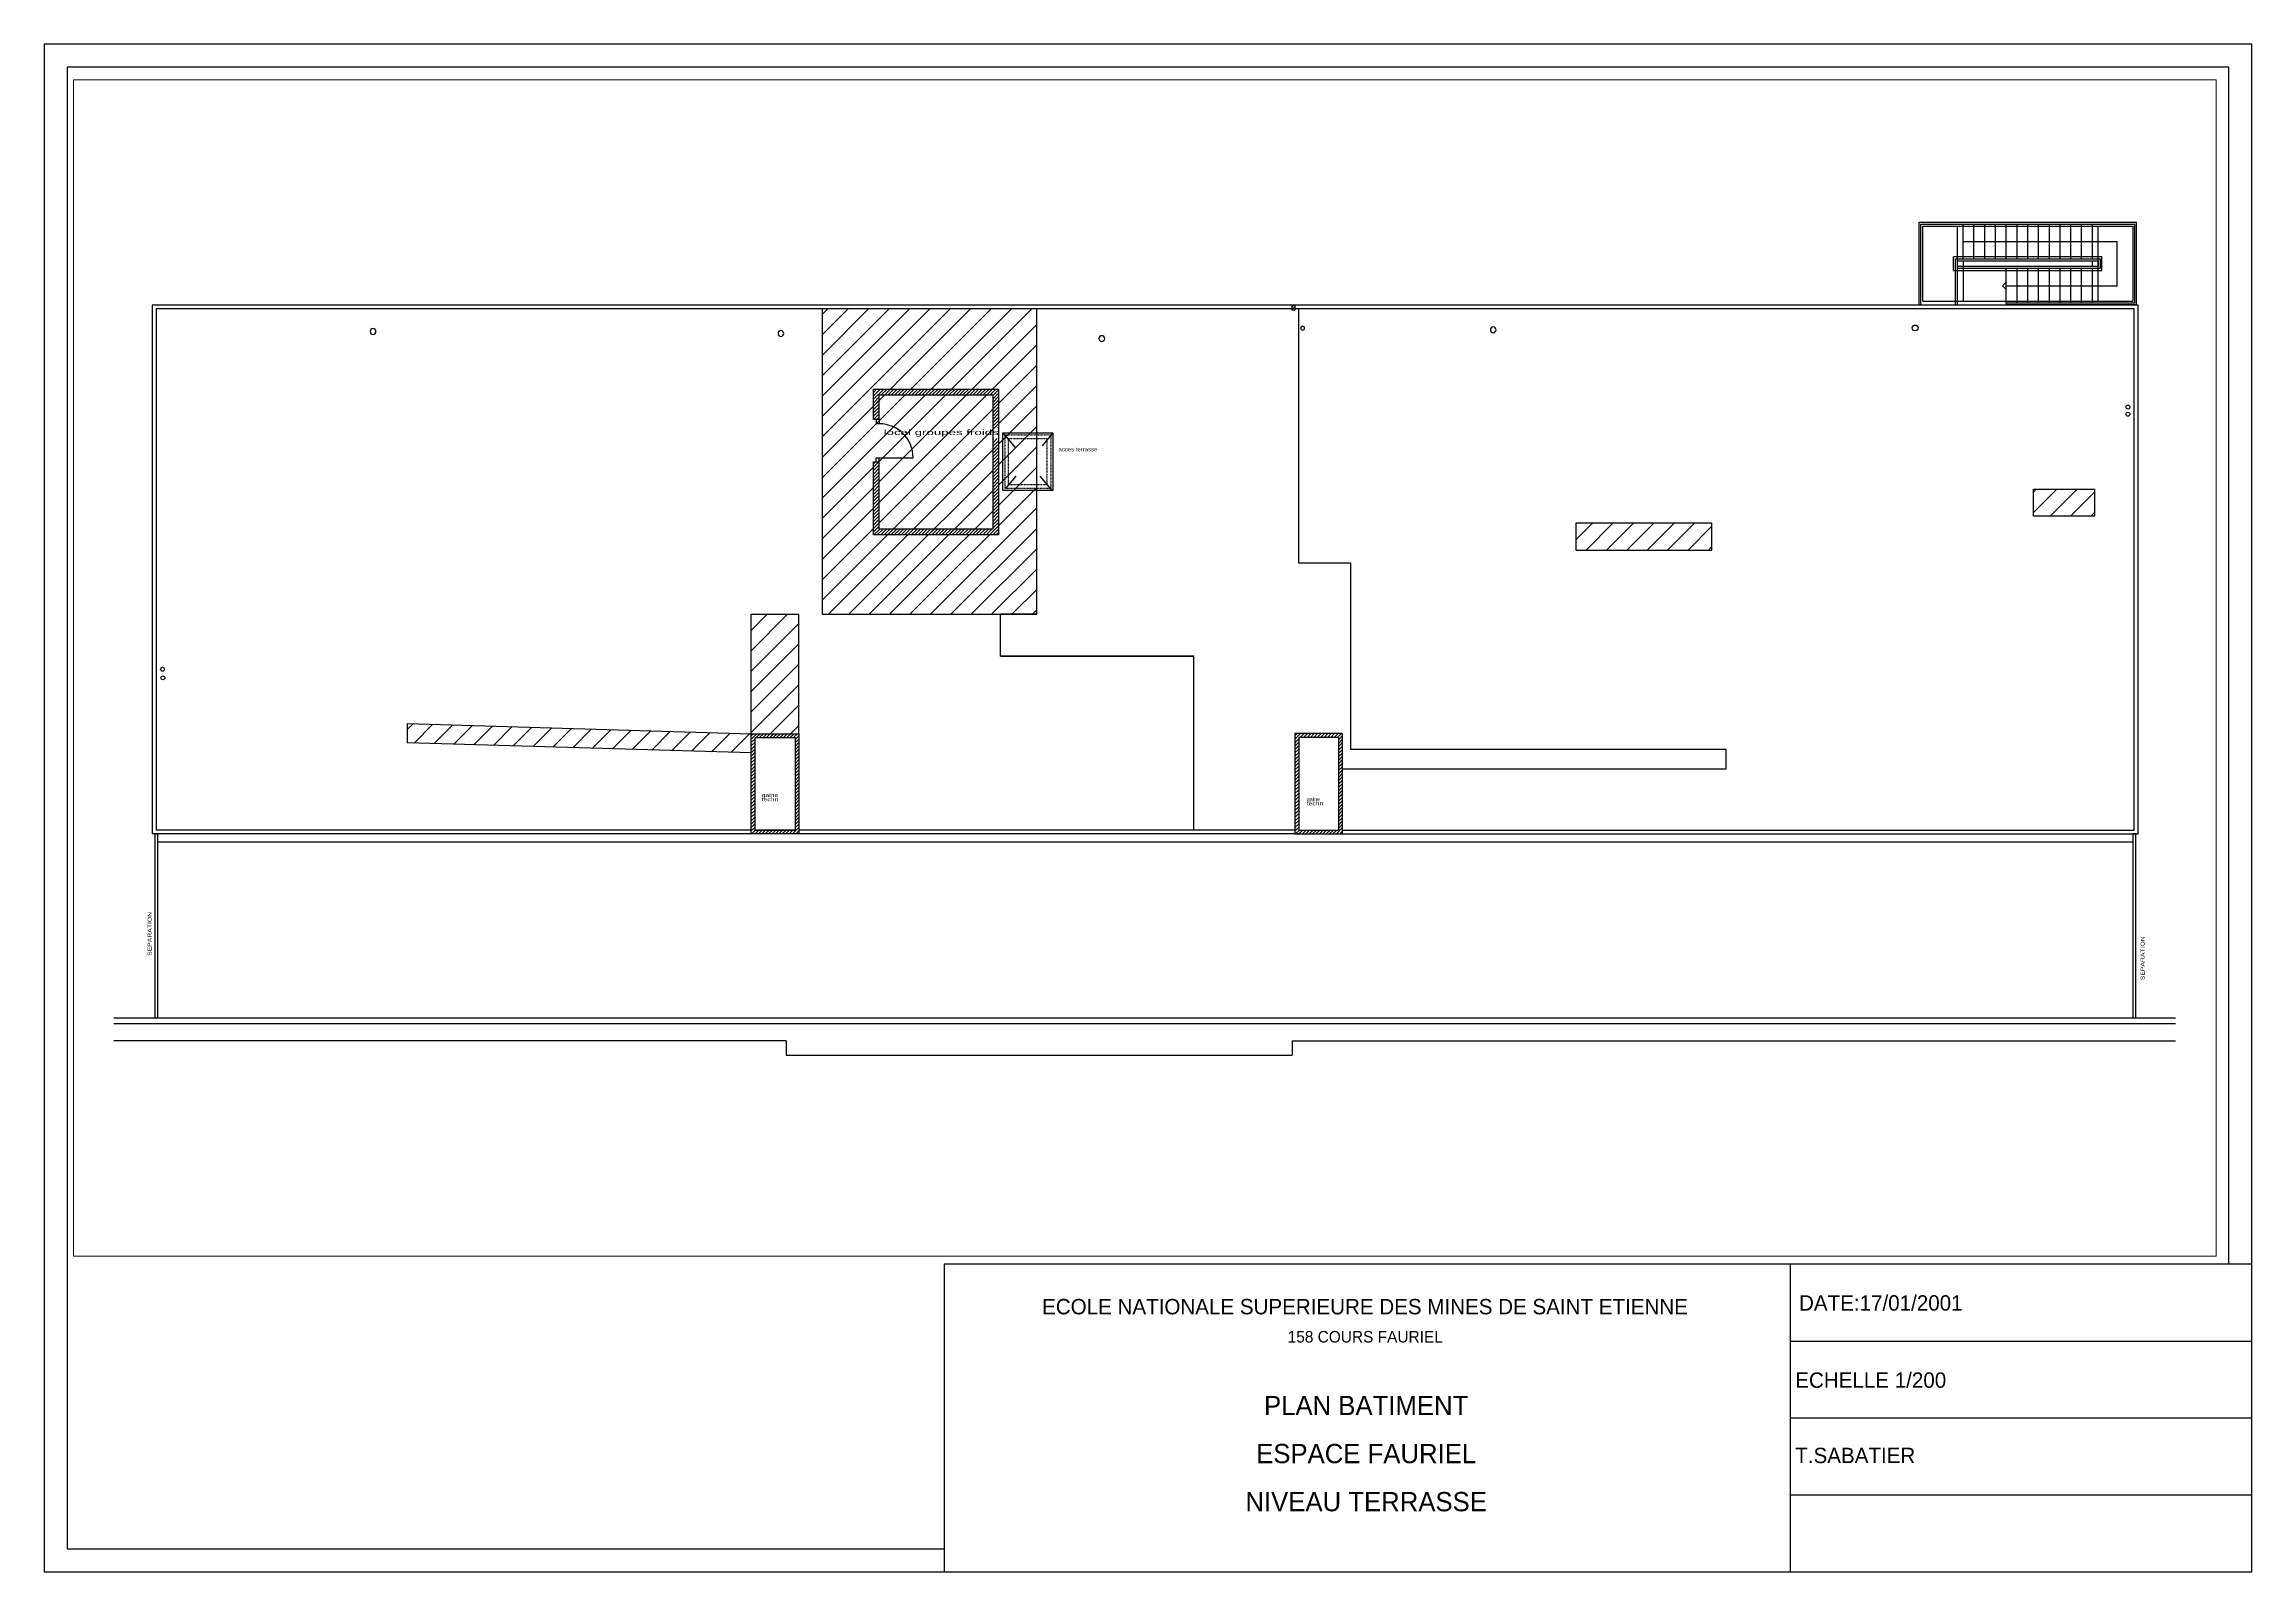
# Paper-space layout 'A4COUL' of a CAD drawing. Extents: x 2 to 289, y 1 to 199.
# The model-space entities are those that its viewports show. They can reach past a viewport. Long polylines and large blocks are cut down to what shows.
import ezdxf

# ---------------------------------------------------------------- set-up
doc = ezdxf.new("R2010")
doc.units = 0
doc.header["$MEASUREMENT"] = 0
doc.linetypes.add('_DASHED', pattern=[0.282222, 0.141111, -0.141111])
doc.linetypes.add('TRAIT_PLEIN', pattern=[0])
doc.layers.get('0').update_dxf_attribs({"linetype": 'TRAIT_PLEIN'})
for name, color, linetype in [('CLOIS', 2, 'TRAIT_PLEIN'), ('ECRITURE', 7, 'Continuous'), ('ESCALIERS', 3, 'TRAIT_PLEIN'), ('HACHCLOIS', 2, 'TRAIT_PLEIN'), ('HACHMURS', 7, 'Continuous'), ('MUR', 7, 'TRAIT_PLEIN'), ('MURS', 7, 'Continuous'), ('PORTE', 3, 'Continuous'), ('TEXTES', 6, 'TRAIT_PLEIN'), ('VITRE', 1, 'TRAIT_PLEIN')]:
    doc.layers.add(name, color=color, linetype=linetype)

msp = doc.modelspace()

# ---------------------------------------------------------------- hatches: boundary and pattern name
at = {"layer": 'HACHMURS'}
h = msp.add_hatch(dxfattribs=at)
h.set_pattern_fill('ANSI31', color=256, scale=3, style=0)
h.paths.add_polyline_path([(0.281, -0.086), (5.861, -0.086), (5.861, 7.854), (0.281, 7.854)])
h = msp.add_hatch(dxfattribs=at)
h.set_pattern_fill('ANSI31', color=256, scale=3, style=0)
h.set_pattern_definition([(45, (0.05, 0), (-0.265165, 0.265165), [])])
h.paths.add_polyline_path([(31.778, 2.464), (31.778, 3.164), (33.368, 3.164), (33.368, 2.464)])
h = msp.add_hatch(dxfattribs=at)
h.set_pattern_fill('ANSI31', color=256, scale=3, style=0)
h.paths.add_polyline_path([(19.878, 1.584), (23.418, 1.584), (23.418, 2.284), (19.878, 2.284)])
h = msp.add_hatch(dxfattribs=at)
h.set_pattern_fill('ANSI31', color=256, scale=3, style=0)
h.paths.add_polyline_path([(-0.324, -3.189), (-0.324, -0.086), (-1.563, -0.086), (-1.563, -3.189)])
h = msp.add_hatch(dxfattribs=at)
h.set_pattern_fill('ANSI31', color=256, scale=3, style=0)
h.paths.add_polyline_path([(-1.563, -3.189), (-1.563, -3.689), (-10.509, -3.426), (-10.509, -2.926)])

# ---------------------------------------------------------------- linework, layer by layer
at = {"layer": 'CLOIS'}
for p, q in [((1.616, 5.771), (4.866, 5.771)), ((1.616, 4.976), (1.616, 5.771)), ((4.866, 5.771), (4.866, 1.981)), ((1.766, 5.621), (4.716, 5.621)), ((1.766, 4.976), (1.766, 5.621)), ((4.716, 5.621), (4.716, 2.131)), ((1.766, 4.976), (1.616, 4.976)), ((1.682, 4.976), (1.682, 4.866)), ((1.766, 4.866), (1.682, 4.866)), ((1.766, 4.976), (1.766, 4.866)), ((1.616, 1.981), (1.616, 3.876)), ((1.616, 3.876), (1.766, 3.876)), ((1.682, 3.876), (1.682, 3.985)), ((1.682, 3.985), (1.766, 3.985)), ((1.766, 3.876), (1.766, 3.985)), ((1.766, 2.131), (1.766, 3.876)), ((2.691, 1.981), (1.616, 1.981)), ((2.691, 2.131), (1.766, 2.131)), ((4.716, 2.131), (2.691, 2.131)), ((4.866, 1.981), (2.691, 1.981)), ((-1.563, -5.795), (-1.563, -3.189)), ((-1.563, -3.189), (-0.324, -3.189)), ((-1.463, -5.696), (-1.463, -3.289)), ((-1.463, -3.289), (-0.424, -3.289)), ((-0.424, -3.289), (-0.424, -5.696)), ((-0.324, -3.189), (-0.324, -5.794)), ((12.576, -3.185), (12.576, -5.793)), ((13.806, -3.186), (12.576, -3.185)), ((12.676, -3.285), (12.676, -5.693)), ((13.706, -3.286), (12.676, -3.285)), ((13.706, -3.286), (13.706, -5.693)), ((13.806, -3.186), (13.806, -5.793)), ((-1.463, -5.696), (-0.424, -5.696)), ((12.676, -5.693), (13.706, -5.693)), ((-17.004, -5.797), (-17.074, -5.797)), ((-17.074, -5.797), (-17.074, -10.574)), ((-17.004, -5.797), (-17.004, -10.574)), ((-0.324, -5.794), (-1.563, -5.795)), ((12.576, -5.793), (13.806, -5.793)), ((34.436, -5.794), (34.366, -5.794)), ((34.366, -5.794), (34.366, -10.554)), ((34.436, -5.794), (34.436, -10.554)), ((-17.074, -10.574), (-17.004, -10.574))]:
    msp.add_line(p, q, dxfattribs=at)
at = {"layer": 'DEFPOINTS'}
for p, q in [((5.861, -0.086), (5.861, 7.854)), ((33.368, 3.164), (33.368, 2.464)), ((4.916, -0.086), (5.861, -0.086)), ((5.861, -0.086), (4.916, -0.086)), ((9.946, -1.173), (4.916, -1.173))]:
    msp.add_line(p, q, dxfattribs=at)
at = {"layer": 'ESCALIERS'}
for p, q in [((28.803, 10.104), (34.462, 10.104)), ((28.803, 7.956), (28.803, 10.104)), ((28.853, 10.054), (34.412, 10.054)), ((28.853, 7.956), (28.853, 10.054)), ((28.903, 10.004), (34.363, 10.004)), ((28.903, 8.054), (28.903, 10.004)), ((29.805, 8.053), (29.805, 10.004)), ((29.952, 9.154), (29.952, 10.056)), ((30.232, 9.158), (30.232, 10.056)), ((30.512, 9.158), (30.512, 10.056)), ((30.792, 9.152), (30.792, 10.053)), ((31.072, 9.155), (31.072, 10.053)), ((31.352, 9.152), (31.352, 10.053)), ((31.632, 9.164), (31.632, 10.059)), ((31.912, 9.159), (31.912, 10.065)), ((32.192, 9.154), (32.192, 10.054)), ((32.472, 9.148), (32.472, 10.049)), ((32.752, 9.164), (32.752, 10.059)), ((33.032, 9.157), (33.032, 10.059)), ((33.312, 9.154), (33.312, 10.049)), ((33.462, 8.054), (33.462, 10.004)), ((34.363, 10.004), (34.363, 8.054)), ((34.412, 8.006), (34.412, 10.054)), ((34.462, 7.956), (34.462, 10.104)), ((33.553, 9.208), (29.703, 9.208)), ((29.703, 8.854), (29.703, 9.208)), ((29.968, 9.604), (33.956, 9.604)), ((33.553, 8.854), (33.553, 9.208)), ((33.956, 8.454), (33.956, 9.604)), ((29.703, 8.854), (33.554, 8.854)), ((29.753, 9.154), (33.512, 9.154)), ((29.753, 7.954), (29.753, 9.154)), ((29.803, 9.104), (33.462, 9.104)), ((29.803, 8.954), (29.803, 9.104)), ((29.803, 8.954), (29.803, 9.104)), ((29.803, 9.104), (29.953, 9.104)), ((33.462, 8.954), (29.803, 8.954)), ((29.953, 8.954), (29.803, 8.954)), ((33.512, 8.904), (29.803, 8.904)), ((29.803, 7.954), (29.803, 8.904)), ((29.953, 9.104), (29.953, 8.954)), ((29.953, 8.954), (29.953, 8.053)), ((31.072, 8.006), (31.072, 8.909)), ((31.352, 8.006), (31.352, 8.904)), ((31.632, 8.013), (31.632, 8.904)), ((31.912, 8.018), (31.912, 8.904)), ((32.192, 8.008), (32.192, 8.919)), ((32.472, 8.008), (32.472, 8.909)), ((32.752, 8.008), (32.752, 8.909)), ((33.032, 8.004), (33.032, 8.905)), ((33.312, 8.954), (33.312, 9.104)), ((33.312, 9.104), (33.462, 9.104)), ((33.462, 8.954), (33.312, 8.954)), ((33.312, 8.008), (33.312, 8.906)), ((33.462, 9.104), (33.462, 8.954)), ((33.462, 9.104), (33.462, 8.954)), ((33.512, 9.154), (33.512, 8.904)), ((28.903, 8.054), (34.363, 8.054)), ((30.971, 8.454), (31.075, 8.559)), ((30.971, 8.454), (31.075, 8.35)), ((31.072, 8.454), (33.956, 8.454)), ((28.803, 7.956), (28.853, 7.956)), ((31.072, 8.006), (31.072, 7.956)), ((34.412, 8.006), (31.072, 8.006)), ((34.462, 7.956), (31.072, 7.956))]:
    msp.add_line(p, q, dxfattribs=at)
at = {"layer": 'HACHCLOIS'}
for p, q in [((1.616, 5.77), (1.617, 5.771)), ((1.616, 5.682), (1.705, 5.771)), ((1.616, 5.593), (1.794, 5.771)), ((1.616, 5.505), (1.882, 5.771)), ((1.82, 5.621), (1.97, 5.771)), ((1.909, 5.621), (2.059, 5.771)), ((1.997, 5.621), (2.147, 5.771)), ((2.086, 5.621), (2.236, 5.771)), ((2.174, 5.621), (2.324, 5.771)), ((2.262, 5.621), (2.412, 5.771)), ((2.351, 5.621), (2.501, 5.771)), ((2.439, 5.621), (2.589, 5.771)), ((2.527, 5.621), (2.677, 5.771)), ((2.616, 5.621), (2.766, 5.771)), ((2.704, 5.621), (2.854, 5.771)), ((2.793, 5.621), (2.943, 5.771)), ((2.881, 5.621), (3.031, 5.771)), ((2.969, 5.621), (3.119, 5.771)), ((3.058, 5.621), (3.208, 5.771)), ((3.146, 5.621), (3.296, 5.771)), ((3.235, 5.621), (3.385, 5.771)), ((3.323, 5.621), (3.473, 5.771)), ((3.411, 5.621), (3.561, 5.771)), ((3.5, 5.621), (3.65, 5.771)), ((3.588, 5.621), (3.738, 5.771)), ((3.676, 5.621), (3.826, 5.771)), ((3.765, 5.621), (3.915, 5.771)), ((3.853, 5.621), (4.003, 5.771)), ((3.942, 5.621), (4.092, 5.771)), ((4.03, 5.621), (4.18, 5.771)), ((4.118, 5.621), (4.268, 5.771)), ((4.207, 5.621), (4.357, 5.771)), ((4.295, 5.621), (4.445, 5.771)), ((4.384, 5.621), (4.534, 5.771)), ((4.472, 5.621), (4.622, 5.771)), ((4.56, 5.621), (4.71, 5.771)), ((4.649, 5.621), (4.799, 5.771)), ((4.716, 5.6), (4.866, 5.75)), ((1.616, 5.416), (1.766, 5.566)), ((1.616, 5.328), (1.766, 5.478)), ((1.616, 5.24), (1.766, 5.39)), ((1.616, 5.151), (1.766, 5.301)), ((1.616, 5.063), (1.766, 5.213)), ((4.716, 5.511), (4.866, 5.661)), ((4.716, 5.423), (4.866, 5.573)), ((4.716, 5.334), (4.866, 5.484)), ((4.716, 5.246), (4.866, 5.396)), ((4.716, 5.158), (4.866, 5.308)), ((4.716, 5.069), (4.866, 5.219)), ((1.617, 4.976), (1.766, 5.124)), ((1.706, 4.976), (1.766, 5.036)), ((4.716, 4.981), (4.866, 5.131)), ((4.716, 4.892), (4.866, 5.042)), ((4.716, 4.804), (4.866, 4.954)), ((4.761, 4.761), (4.866, 4.866)), ((4.85, 4.761), (4.866, 4.777)), ((4.716, 4.451), (4.746, 4.481)), ((4.716, 4.362), (4.835, 4.481)), ((4.716, 4.274), (4.866, 4.424)), ((4.716, 4.185), (4.866, 4.335)), ((4.716, 4.097), (4.866, 4.247)), ((4.716, 4.009), (4.866, 4.159)), ((4.716, 3.92), (4.866, 4.07)), ((1.616, 3.825), (1.666, 3.876)), ((1.616, 3.737), (1.755, 3.876)), ((1.616, 3.649), (1.766, 3.799)), ((1.616, 3.56), (1.766, 3.71)), ((1.616, 3.472), (1.766, 3.622)), ((1.616, 3.383), (1.766, 3.533)), ((1.616, 3.295), (1.766, 3.445)), ((4.716, 3.832), (4.866, 3.982)), ((4.716, 3.743), (4.866, 3.893)), ((4.716, 3.655), (4.866, 3.805)), ((4.716, 3.567), (4.866, 3.717)), ((4.716, 3.478), (4.866, 3.628)), ((4.716, 3.39), (4.866, 3.54)), ((4.716, 3.301), (4.866, 3.451)), ((1.616, 3.207), (1.766, 3.357)), ((1.616, 3.118), (1.766, 3.268)), ((1.616, 3.03), (1.766, 3.18)), ((1.616, 2.941), (1.766, 3.091)), ((1.616, 2.853), (1.766, 3.003)), ((1.616, 2.765), (1.766, 2.915)), ((4.716, 3.213), (4.866, 3.363)), ((4.716, 3.125), (4.866, 3.275)), ((4.716, 3.036), (4.866, 3.186)), ((4.716, 2.948), (4.866, 3.098)), ((4.716, 2.86), (4.866, 3.01)), ((4.716, 2.771), (4.866, 2.921)), ((1.616, 2.676), (1.766, 2.826)), ((1.616, 2.588), (1.766, 2.738)), ((1.616, 2.5), (1.766, 2.65)), ((1.616, 2.411), (1.766, 2.561)), ((1.616, 2.323), (1.766, 2.473)), ((1.616, 2.234), (1.766, 2.384)), ((4.716, 2.683), (4.866, 2.833)), ((4.716, 2.594), (4.866, 2.744)), ((4.716, 2.506), (4.866, 2.656)), ((4.716, 2.418), (4.866, 2.568)), ((4.716, 2.329), (4.866, 2.479)), ((4.716, 2.241), (4.866, 2.391)), ((4.716, 2.152), (4.866, 2.302)), ((1.616, 2.146), (1.766, 2.296)), ((1.616, 2.058), (1.766, 2.208)), ((1.627, 1.981), (1.777, 2.131)), ((1.716, 1.981), (1.866, 2.131)), ((1.804, 1.981), (1.954, 2.131)), ((1.893, 1.981), (2.043, 2.131)), ((1.981, 1.981), (2.131, 2.131)), ((2.069, 1.981), (2.219, 2.131)), ((2.158, 1.981), (2.308, 2.131)), ((2.246, 1.981), (2.396, 2.131)), ((2.335, 1.981), (2.485, 2.131)), ((2.423, 1.981), (2.573, 2.131)), ((2.511, 1.981), (2.661, 2.131)), ((2.6, 1.981), (2.75, 2.131)), ((2.688, 1.981), (2.838, 2.131)), ((2.777, 1.981), (2.927, 2.131)), ((2.865, 1.981), (3.015, 2.131)), ((2.953, 1.981), (3.103, 2.131)), ((3.042, 1.981), (3.192, 2.131)), ((3.13, 1.981), (3.28, 2.131)), ((3.218, 1.981), (3.368, 2.131)), ((3.307, 1.981), (3.457, 2.131)), ((3.395, 1.981), (3.545, 2.131)), ((3.484, 1.981), (3.634, 2.131)), ((3.572, 1.981), (3.722, 2.131)), ((3.66, 1.981), (3.81, 2.131)), ((3.749, 1.981), (3.899, 2.131)), ((3.837, 1.981), (3.987, 2.131)), ((3.926, 1.981), (4.076, 2.131)), ((4.014, 1.981), (4.164, 2.131)), ((4.102, 1.981), (4.252, 2.131)), ((4.191, 1.981), (4.341, 2.131)), ((4.279, 1.981), (4.429, 2.131)), ((4.368, 1.981), (4.518, 2.131)), ((4.456, 1.981), (4.606, 2.131)), ((4.544, 1.981), (4.694, 2.131)), ((4.633, 1.981), (4.866, 2.214)), ((4.721, 1.981), (4.866, 2.126)), ((4.809, 1.981), (4.866, 2.037)), ((-1.563, -3.242), (-1.51, -3.189)), ((-1.563, -3.33), (-1.421, -3.189)), ((-1.563, -3.419), (-1.463, -3.319)), ((-1.563, -3.507), (-1.463, -3.407)), ((-1.433, -3.289), (-1.333, -3.189)), ((-1.344, -3.289), (-1.244, -3.189)), ((-1.256, -3.289), (-1.156, -3.189)), ((-1.168, -3.289), (-1.068, -3.189)), ((-1.079, -3.289), (-0.979, -3.189)), ((-0.991, -3.289), (-0.891, -3.189)), ((-0.902, -3.289), (-0.802, -3.189)), ((-0.814, -3.289), (-0.714, -3.189)), ((-0.726, -3.289), (-0.626, -3.189)), ((-0.637, -3.289), (-0.537, -3.189)), ((-0.549, -3.289), (-0.449, -3.189)), ((-0.461, -3.289), (-0.361, -3.189)), ((-0.424, -3.341), (-0.324, -3.241)), ((-0.424, -3.43), (-0.324, -3.33)), ((-0.424, -3.518), (-0.324, -3.418)), ((12.576, -3.246), (12.636, -3.185)), ((12.576, -3.334), (12.724, -3.185)), ((12.576, -3.423), (12.676, -3.323)), ((12.576, -3.511), (12.676, -3.411)), ((12.713, -3.286), (12.813, -3.186)), ((12.801, -3.286), (12.901, -3.186)), ((12.89, -3.286), (12.99, -3.186)), ((12.978, -3.286), (13.078, -3.186)), ((13.066, -3.286), (13.166, -3.186)), ((13.155, -3.286), (13.255, -3.186)), ((13.243, -3.286), (13.343, -3.186)), ((13.331, -3.286), (13.431, -3.186)), ((13.42, -3.286), (13.52, -3.186)), ((13.508, -3.286), (13.608, -3.186)), ((13.597, -3.286), (13.697, -3.186)), ((13.685, -3.286), (13.785, -3.186)), ((13.706, -3.353), (13.806, -3.253)), ((13.706, -3.442), (13.806, -3.342)), ((13.706, -3.53), (13.806, -3.43)), ((-1.563, -3.596), (-1.463, -3.496)), ((-1.563, -3.684), (-1.463, -3.584)), ((-1.563, -3.772), (-1.463, -3.672)), ((-1.563, -3.861), (-1.463, -3.761)), ((-1.563, -3.949), (-1.463, -3.849)), ((-1.563, -4.037), (-1.463, -3.937)), ((-0.424, -3.606), (-0.324, -3.506)), ((-0.424, -3.695), (-0.324, -3.595)), ((-0.424, -3.783), (-0.324, -3.683)), ((-0.424, -3.871), (-0.324, -3.771)), ((-0.424, -3.96), (-0.324, -3.86)), ((-0.424, -4.048), (-0.324, -3.948)), ((12.576, -3.599), (12.676, -3.499)), ((12.576, -3.688), (12.676, -3.588)), ((12.576, -3.776), (12.676, -3.676)), ((12.576, -3.865), (12.676, -3.765)), ((12.576, -3.953), (12.676, -3.853)), ((12.576, -4.041), (12.676, -3.941)), ((13.706, -3.618), (13.806, -3.518)), ((13.706, -3.707), (13.806, -3.607)), ((13.706, -3.795), (13.806, -3.695)), ((13.706, -3.884), (13.806, -3.784)), ((13.706, -3.972), (13.806, -3.872)), ((13.706, -4.06), (13.806, -3.96)), ((-1.563, -4.126), (-1.463, -4.026)), ((-1.563, -4.214), (-1.463, -4.114)), ((-1.563, -4.303), (-1.463, -4.203)), ((-1.563, -4.391), (-1.463, -4.291)), ((-1.563, -4.479), (-1.463, -4.379)), ((-1.563, -4.568), (-1.463, -4.468)), ((-1.563, -4.656), (-1.463, -4.556)), ((-0.424, -4.137), (-0.324, -4.037)), ((-0.424, -4.225), (-0.324, -4.125)), ((-0.424, -4.313), (-0.324, -4.213)), ((-0.424, -4.402), (-0.324, -4.302)), ((-0.424, -4.49), (-0.324, -4.39)), ((-0.424, -4.579), (-0.324, -4.479)), ((-0.424, -4.667), (-0.324, -4.567)), ((12.576, -4.13), (12.676, -4.03)), ((12.576, -4.218), (12.676, -4.118)), ((12.576, -4.306), (12.583, -4.299)), ((12.576, -4.395), (12.672, -4.299)), ((12.576, -4.483), (12.676, -4.383)), ((12.576, -4.572), (12.676, -4.472)), ((12.576, -4.66), (12.676, -4.56)), ((12.583, -4.299), (12.676, -4.207)), ((12.672, -4.299), (12.676, -4.295)), ((13.706, -4.149), (13.806, -4.049)), ((13.706, -4.237), (13.806, -4.137)), ((13.706, -4.326), (13.732, -4.299)), ((13.706, -4.414), (13.806, -4.314)), ((13.706, -4.502), (13.806, -4.402)), ((13.706, -4.591), (13.806, -4.491)), ((13.706, -4.679), (13.806, -4.579)), ((13.732, -4.299), (13.806, -4.226)), ((-1.563, -4.745), (-1.463, -4.645)), ((-1.563, -4.833), (-1.463, -4.733)), ((-1.563, -4.921), (-1.463, -4.821)), ((-1.563, -5.01), (-1.463, -4.91)), ((-1.563, -5.098), (-1.463, -4.998)), ((-1.563, -5.187), (-1.463, -5.087)), ((-0.424, -4.755), (-0.324, -4.655)), ((-0.424, -4.844), (-0.324, -4.744)), ((-0.424, -4.932), (-0.324, -4.832)), ((-0.424, -5.021), (-0.324, -4.921)), ((-0.424, -5.109), (-0.324, -5.009)), ((-0.424, -5.197), (-0.324, -5.097)), ((12.576, -4.748), (12.676, -4.648)), ((12.576, -4.837), (12.676, -4.737)), ((12.576, -4.925), (12.676, -4.825)), ((12.576, -5.014), (12.676, -4.914)), ((12.576, -5.102), (12.676, -5.002)), ((12.576, -5.19), (12.676, -5.09)), ((13.706, -4.767), (13.806, -4.667)), ((13.706, -4.856), (13.806, -4.756)), ((13.706, -4.944), (13.806, -4.844)), ((13.706, -5.033), (13.806, -4.933)), ((13.706, -5.121), (13.806, -5.021)), ((13.706, -5.209), (13.806, -5.109)), ((-1.563, -5.275), (-1.463, -5.175)), ((-1.563, -5.363), (-1.463, -5.263)), ((-1.563, -5.452), (-1.463, -5.352)), ((-1.563, -5.54), (-1.463, -5.44)), ((-1.563, -5.628), (-1.463, -5.528)), ((-1.563, -5.717), (-1.463, -5.617)), ((-1.552, -5.795), (-1.453, -5.696)), ((-1.464, -5.795), (-1.365, -5.696)), ((-1.375, -5.795), (-1.277, -5.696)), ((-1.287, -5.795), (-1.188, -5.696)), ((-1.198, -5.795), (-1.1, -5.696)), ((-1.11, -5.795), (-1.011, -5.696)), ((-1.022, -5.795), (-0.923, -5.696)), ((-0.933, -5.795), (-0.835, -5.696)), ((-0.845, -5.795), (-0.746, -5.696)), ((-0.756, -5.795), (-0.658, -5.696)), ((-0.668, -5.795), (-0.569, -5.696)), ((-0.58, -5.795), (-0.481, -5.696)), ((-0.491, -5.795), (-0.324, -5.628)), ((-0.424, -5.286), (-0.324, -5.186)), ((-0.424, -5.374), (-0.324, -5.274)), ((-0.424, -5.462), (-0.324, -5.362)), ((-0.424, -5.551), (-0.324, -5.451)), ((-0.424, -5.639), (-0.324, -5.539)), ((-0.403, -5.795), (-0.324, -5.716)), ((12.576, -5.279), (12.676, -5.179)), ((12.576, -5.367), (12.676, -5.267)), ((12.576, -5.456), (12.676, -5.356)), ((12.576, -5.544), (12.676, -5.444)), ((12.576, -5.632), (12.676, -5.532)), ((12.576, -5.721), (12.676, -5.621)), ((12.591, -5.793), (12.691, -5.693)), ((12.68, -5.793), (12.78, -5.693)), ((12.768, -5.793), (12.868, -5.693)), ((12.857, -5.793), (12.957, -5.693)), ((12.945, -5.793), (13.045, -5.693)), ((13.033, -5.793), (13.133, -5.693)), ((13.122, -5.793), (13.222, -5.693)), ((13.21, -5.793), (13.31, -5.693)), ((13.299, -5.793), (13.399, -5.693)), ((13.387, -5.793), (13.487, -5.693)), ((13.475, -5.793), (13.575, -5.693)), ((13.564, -5.793), (13.664, -5.693)), ((13.652, -5.793), (13.806, -5.64)), ((13.706, -5.298), (13.806, -5.198)), ((13.706, -5.386), (13.806, -5.286)), ((13.706, -5.475), (13.806, -5.375)), ((13.706, -5.563), (13.806, -5.463)), ((13.706, -5.651), (13.806, -5.551)), ((13.74, -5.793), (13.806, -5.728))]:
    msp.add_line(p, q, dxfattribs=at)
at = {"layer": 'MUR'}
for p, q in [((12.506, 7.954), (-17.139, 7.954)), ((-17.139, 7.954), (-17.139, -5.696)), ((12.506, 7.854), (-17.039, 7.854)), ((-17.039, 7.854), (-17.039, -5.696)), ((12.506, 7.909), (12.553, 7.957)), ((12.506, 7.957), (12.576, 7.957)), ((12.506, 7.818), (12.506, 7.957)), ((12.506, 7.854), (12.506, 7.954)), ((12.506, 7.839), (12.576, 7.909)), ((12.576, 7.818), (12.506, 7.818)), ((12.555, 7.818), (12.576, 7.838)), ((12.576, 7.957), (12.576, 7.818)), ((12.576, 7.954), (12.576, 7.854)), ((29.753, 7.954), (12.576, 7.954)), ((34.398, 7.854), (12.576, 7.854)), ((34.498, 7.954), (29.753, 7.954)), ((34.398, -5.693), (34.398, 7.854)), ((34.498, -5.793), (34.498, 7.954)), ((4.978, 3.132), (4.978, 4.632)), ((4.978, 4.632), (6.278, 4.632)), ((6.278, 4.632), (6.278, 3.132)), ((6.278, 3.132), (4.978, 3.132)), ((-17.139, -5.696), (-17.139, -5.796)), ((-17.139, -5.696), (-17.139, -5.696)), ((-1.563, -5.696), (-17.039, -5.696)), ((-0.424, -5.696), (-1.463, -5.696)), ((12.576, -5.693), (-0.324, -5.696)), ((12.676, -5.693), (13.706, -5.693)), ((13.806, -5.693), (34.398, -5.693)), ((12.676, -5.793), (-17.139, -5.796)), ((-17.004, -6), (12.31, -6)), ((12.31, -6), (34.367, -6)), ((12.676, -5.793), (34.498, -5.793)), ((-18.135, -10.574), (12.507, -10.574)), ((-18.135, -10.724), (12.576, -10.724)), ((12.507, -10.574), (35.476, -10.574)), ((12.576, -10.724), (35.476, -10.724)), ((-0.654, -11.174), (-18.135, -11.174)), ((-0.654, -11.174), (-0.654, -11.544)), ((12.507, -11.174), (35.476, -11.174)), ((12.507, -11.174), (12.507, -11.544)), ((29.861, -11.174), (33.484, -11.174)), ((-0.654, -11.544), (12.507, -11.544))]:
    msp.add_line(p, q, dxfattribs=at)
for centre, major_axis, start_param, end_param in [((-11.397, 7.266), (0.053, 0.053), 0.785398, 7.068583), ((-0.791, 7.215), (0.053, 0.053), 0.785398, 7.068583), ((7.554, 7.081), (0.053, 0.053), 0.785398, 7.068583), ((12.776, 7.353), (-0.0354, 0.0354), -0.785398, 5.497787), ((17.731, 7.31), (-0.053, 0.053), -0.785398, 5.497787), ((28.703, 7.358), (-0.053, 0.053), -0.785398, 5.497787), ((34.235, 5.301), (0.0354, 0.0354), 0.785398, 7.068583), ((34.235, 5.115), (0.0354, 0.0354), 0.785398, 7.068583), ((-16.87, -1.514), (-0.0354, 0.0354), -0.785398, 5.497787), ((-16.861, -1.737), (-0.0354, 0.0354), -0.785398, 5.497787)]:
    msp.add_ellipse(centre, major_axis=major_axis, ratio=1, start_param=start_param, end_param=end_param, dxfattribs=at)
at = {"layer": 'MURS'}
for p, q in [((0.281, 7.854), (0.281, -0.086)), ((5.861, -0.086), (5.861, 7.854)), ((12.671, 7.854), (12.671, 1.254)), ((31.778, 2.464), (31.778, 3.164)), ((31.778, 3.164), (33.368, 3.164)), ((33.368, 2.464), (31.778, 2.464)), ((23.418, 2.284), (19.878, 2.284)), ((19.878, 2.284), (19.878, 1.584)), ((23.418, 1.584), (23.418, 2.284)), ((12.671, 1.254), (14.021, 1.254)), ((14.021, 1.254), (14.021, -3.603)), ((19.878, 1.584), (23.418, 1.584)), ((-1.563, -3.189), (-1.563, -0.086)), ((-1.563, -0.086), (-0.324, -0.086)), ((-0.324, -3.189), (-0.324, -0.086)), ((0.281, -0.086), (5.861, -0.086)), ((4.916, -1.173), (4.916, -0.086)), ((4.916, -1.173), (9.946, -1.173)), ((9.946, -5.693), (9.946, -1.173)), ((-10.509, -2.926), (-1.563, -3.189)), ((-10.509, -2.926), (-10.509, -3.426)), ((-1.563, -3.689), (-10.509, -3.426)), ((23.786, -3.603), (14.021, -3.603)), ((23.786, -4.103), (23.786, -3.603)), ((13.806, -4.103), (23.786, -4.103))]:
    msp.add_line(p, q, dxfattribs=at)
at = {"layer": 'PORTE'}
msp.add_line((1.766, 3.985), (2.647, 3.985), dxfattribs=at)
msp.add_ellipse((1.766, 3.985), major_axis=(-0.623, 0.623), ratio=1, start_param=3.926991, end_param=5.497787, dxfattribs=at)
at = {"layer": 'VITRE'}
for p, q in [((4.978, 4.632), (5.298, 4.248)), ((6.278, 4.632), (5.999, 4.297)), ((5.317, 3.509), (5.038, 3.174)), ((5.943, 3.504), (6.263, 3.12))]:
    msp.add_line(p, q, dxfattribs=at)
at = {"layer": 'VITRE', "linetype": '_DASHED'}
for p, q in [((5.028, 4.582), (6.228, 4.582)), ((5.028, 4.582), (5.028, 3.182)), ((5.128, 4.482), (6.128, 4.482)), ((5.128, 3.282), (5.128, 4.482)), ((6.128, 4.482), (6.128, 3.282)), ((6.228, 4.582), (6.228, 3.182)), ((6.228, 3.182), (5.028, 3.182)), ((6.128, 3.282), (5.128, 3.282))]:
    msp.add_line(p, q, dxfattribs=at)

# ---------------------------------------------------------------- texts
at = {"layer": 'TEXTES'}
for s, height, width, p in [('local groupes froids ', 0.14, 1.843605, (1.881, 4.575)), ('acces terrasse          ', 0.1, 1.15675, (6.429, 4.152)), ('techn', 0.1, 1.322, (-1.292, -4.944)), ('gaine ', 0.1, 1.322, (-1.292, -4.838)), ('techn', 0.1, 1.322, (12.88, -5.05)), ('gaine                 ', 0.1, 1.021545, (12.88, -4.944))]:
    msp.add_text(s, height=height, dxfattribs=dict(at, width=width)).set_placement(p)
at = {"layer": 'TEXTES', "width": 1.322}
for p in [(-17.156, -8.963), (34.667, -9.597)]:
    msp.add_text('SEPARATION', height=0.1, rotation=90, dxfattribs=at).set_placement(p)

psp = doc.layouts.new('A4COUL')

# ---------------------------------------------------------------- linework, layer by layer
for p, q in [((289.12, 199.14), (2.09, 199.14)), ((2.09, 199.14), (2.09, 0.57)), ((289.12, 0.57), (289.12, 199.14)), ((286.12, 196.14), (5.09, 196.14)), ((5.09, 196.14), (5.09, 3.57)), ((286.12, 40.57), (286.12, 196.14)), ((289.12, 40.57), (119.12, 40.57)), ((119.12, 40.57), (119.12, 0.57)), ((229.12, 10.57), (229.12, 40.57)), ((229.12, 30.57), (289.12, 30.57)), ((229.12, 20.57), (289.12, 20.57)), ((229.12, 10.57), (289.12, 10.57)), ((229.12, 0.57), (229.12, 10.57)), ((5.09, 3.57), (119.12, 3.57)), ((2.09, 0.57), (289.12, 0.57))]:
    psp.add_line(p, q)

# ---------------------------------------------------------------- texts
at = {"layer": 'ECRITURE'}
for s, insert, char_height, width, attachment_point in [('ECOLE NATIONALE SUPERIEURE DES MINES DE SAINT ETIENNE', (173.82, 35.03), 2, 106.7218, 5), ('DATE:17/01/2001', (230.25, 35.51), 2, 57.9446, 4), ('158 COURS FAURIEL', (173.85, 31.12), 1.5, 105.2984, 5), ('ECHELLE 1/200', (229.76, 25.48), 2, 57.8228, 4), ('T.SABATIER', (229.76, 15.69), 2, 58.4315, 4)]:
    psp.add_mtext(s, dxfattribs=dict(at, insert=insert, char_height=char_height, width=width, attachment_point=attachment_point))
at = {"layer": 'ECRITURE', "insert": (173.97, 15.93), "char_height": 2.5, "width": 106.2723, "attachment_point": 5, "line_spacing_factor": 1.5}
psp.add_mtext('PLAN BATIMENT\\PESPACE FAURIEL\\PNIVEAU TERRASSE', dxfattribs=at)

# ---------------------------------------------------------------- viewports
at = {"layer": 'DEFPOINTS'}
psp.add_viewport(center=(145.2, 118.05), size=(278.55, 152.874), view_center_point=(8.673, -1.482), view_height=30.5748, dxfattribs=at)

doc.saveas('drawing.dxf')
